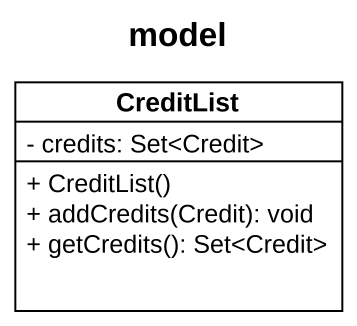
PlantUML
@startuml
title model
hide circle
hide empty members
skinparam classAttributeIconSize 0
class CreditList {
  - credits: Set<Credit>
  + CreditList()
  + addCredits(Credit): void
  + getCredits(): Set<Credit>
}
@enduml
